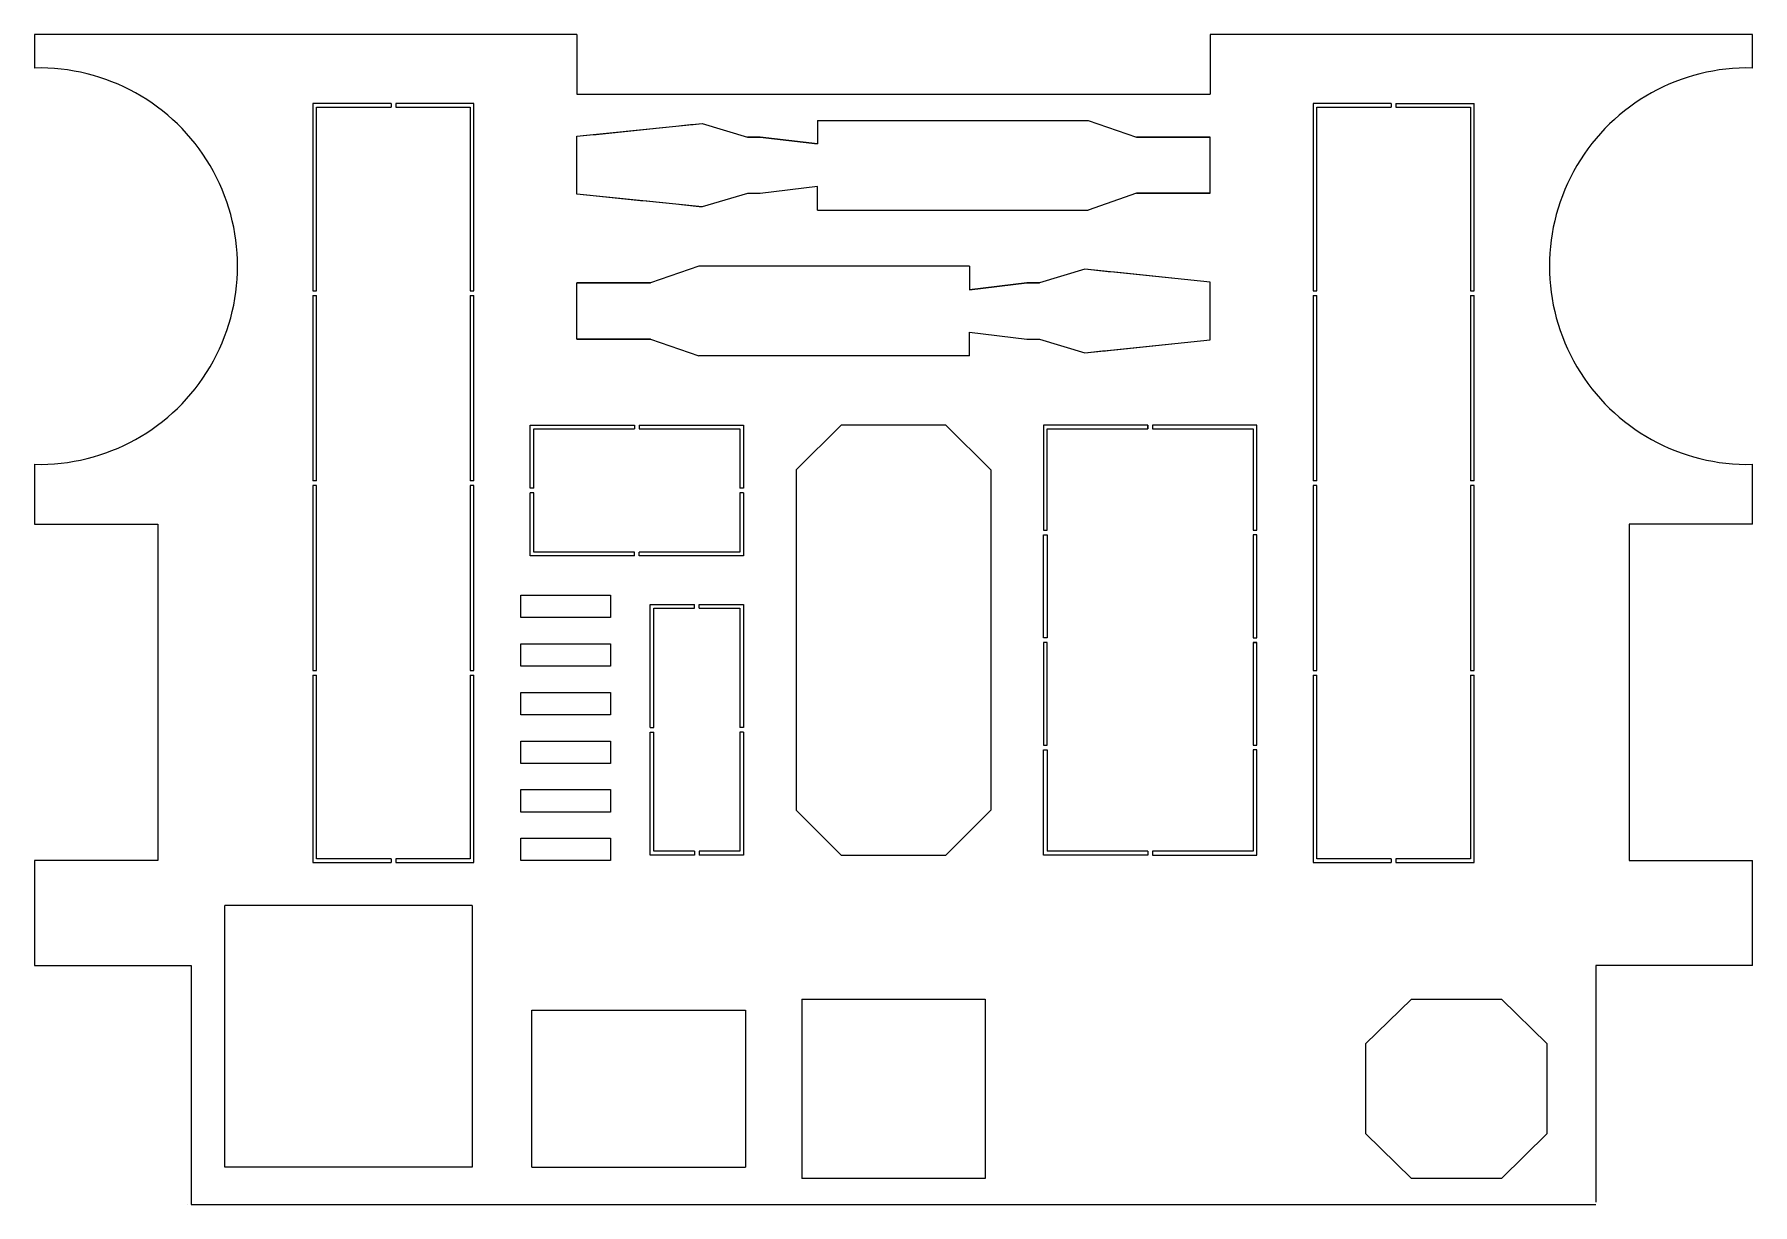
# Model space of a CAD drawing. Header units: millimetres. Extents: x 84 to 813, y 66 to 563.
import ezdxf

# ---------------------------------------------------------------- set-up
doc = ezdxf.new("R2010")
doc.units = ezdxf.units.MM
doc.header["$MEASUREMENT"] = 0

msp = doc.modelspace()

# ---------------------------------------------------------------- linework, layer by layer
at = {"color": 7}
for p, q in [((314.22, 563.05), (83.91, 563.05)), ((83.91, 563.05), (83.91, 548.77)), ((83.91, 563.05), (83.91, 548.77)), ((314.22, 563.05), (83.91, 563.05)), ((813.26, 563.05), (582.95, 563.05)), ((813.26, 563.05), (582.95, 563.05)), ((813.26, 548.77), (813.26, 563.05)), ((813.26, 548.77), (813.26, 563.05)), ((386.6, 519.45), (392.01, 519.45)), ((386.6, 519.45), (392.01, 519.45)), ((392.01, 519.45), (416.29, 516.51)), ((392.01, 519.45), (416.29, 516.51)), ((551.77, 519.4), (582.95, 519.4)), ((551.77, 519.4), (582.95, 519.4)), ((416.29, 498.48), (392.01, 495.54)), ((416.29, 498.48), (392.01, 495.54)), ((392.01, 495.54), (386.6, 495.54)), ((392.01, 495.54), (386.6, 495.54)), ((582.95, 495.59), (551.77, 495.59)), ((582.95, 495.59), (551.77, 495.59)), ((345.4, 457.49), (314.22, 457.49)), ((345.4, 457.49), (314.22, 457.49)), ((505.16, 457.53), (480.88, 454.59)), ((505.16, 457.53), (480.88, 454.59)), ((510.57, 457.53), (505.16, 457.53)), ((510.57, 457.53), (505.16, 457.53)), ((314.22, 433.67), (345.4, 433.67)), ((314.22, 433.67), (345.4, 433.67)), ((480.88, 436.57), (505.16, 433.63)), ((480.88, 436.57), (505.16, 433.63)), ((505.16, 433.63), (510.57, 433.63)), ((505.16, 433.63), (510.57, 433.63)), ((83.91, 380.5), (83.91, 355.09)), ((83.91, 380.5), (83.91, 355.09)), ((813.26, 355.09), (813.26, 380.5)), ((813.26, 355.09), (813.26, 380.5)), ((83.91, 212.22), (83.91, 167.77)), ((83.91, 212.22), (83.91, 167.77)), ((813.26, 167.77), (813.26, 212.22)), ((813.26, 167.77), (813.26, 212.22)), ((150.44, 66.17), (746.74, 66.17))]:
    msp.add_line(p, q, dxfattribs=at)
at = {"color": 7, "linetype": 'ByBlock'}
for p, q in [((314.22, 563.05), (314.22, 537.65)), ((582.95, 563.05), (582.95, 537.65)), ((235.3, 533.69), (202.12, 533.69)), ((202.12, 533.69), (202.12, 454.12)), ((235.3, 533.69), (235.3, 532.09)), ((237.3, 533.69), (237.3, 532.09)), ((270.49, 533.69), (237.3, 533.69)), ((270.49, 454.12), (270.49, 533.69)), ((314.22, 537.65), (582.95, 537.65)), ((659.87, 533.69), (626.68, 533.69)), ((626.68, 533.69), (626.68, 454.12)), ((659.87, 533.69), (659.87, 532.09)), ((661.87, 533.69), (661.87, 532.09)), ((661.87, 533.69), (695.06, 533.69)), ((695.06, 454.12), (695.06, 533.69)), ((203.72, 454.12), (203.72, 532.09)), ((203.72, 532.09), (235.3, 532.09)), ((237.3, 532.09), (268.89, 532.09)), ((268.89, 532.09), (268.89, 454.12)), ((314.22, 519.77), (367.31, 525.22)), ((367.31, 525.22), (386.6, 519.45)), ((416.29, 526.54), (416.29, 516.51)), ((416.29, 526.54), (531.26, 526.54)), ((531.26, 526.54), (551.77, 519.4)), ((628.28, 454.12), (628.28, 532.09)), ((628.28, 532.09), (659.87, 532.09)), ((661.87, 532.09), (693.46, 532.09)), ((693.46, 532.09), (693.46, 454.12)), ((314.22, 495.21), (314.22, 519.77)), ((392.01, 519.45), (386.6, 519.45)), ((416.29, 516.51), (392.01, 519.45)), ((582.95, 519.4), (551.77, 519.4)), ((582.95, 495.59), (582.95, 519.4)), ((416.29, 498.48), (392.01, 495.54)), ((416.29, 488.44), (416.29, 498.48)), ((367.31, 489.77), (314.22, 495.21)), ((386.6, 495.54), (367.31, 489.77)), ((392.01, 495.54), (386.6, 495.54)), ((551.77, 495.59), (531.26, 488.44)), ((551.77, 495.59), (582.95, 495.59)), ((416.29, 488.44), (531.26, 488.44)), ((365.91, 464.63), (345.4, 457.49)), ((480.88, 464.63), (365.91, 464.63)), ((480.88, 464.63), (480.88, 454.59)), ((529.87, 463.31), (510.57, 457.53)), ((582.95, 457.86), (529.87, 463.31)), ((202.12, 454.12), (203.72, 454.12)), ((268.89, 454.12), (270.49, 454.12)), ((314.22, 433.67), (314.22, 457.49)), ((314.22, 457.49), (345.4, 457.49)), ((480.88, 454.59), (505.16, 457.53)), ((505.16, 457.53), (510.57, 457.53)), ((582.95, 433.3), (582.95, 457.86)), ((626.68, 454.12), (628.28, 454.12)), ((693.46, 454.12), (695.06, 454.12)), ((202.12, 452.12), (202.12, 373.55)), ((202.12, 452.12), (203.72, 452.12)), ((203.72, 373.55), (203.72, 452.12)), ((268.89, 452.12), (268.89, 373.55)), ((268.89, 452.12), (270.49, 452.12)), ((270.49, 373.55), (270.49, 452.12)), ((626.68, 452.12), (626.68, 373.55)), ((626.68, 452.12), (628.28, 452.12)), ((628.28, 373.55), (628.28, 452.12)), ((693.46, 452.12), (693.46, 373.55)), ((693.46, 452.12), (695.06, 452.12)), ((695.06, 373.55), (695.06, 452.12)), ((345.4, 433.67), (314.22, 433.67)), ((345.4, 433.67), (365.91, 426.53)), ((480.88, 426.53), (480.88, 436.57)), ((480.88, 436.57), (505.16, 433.63)), ((505.16, 433.63), (510.57, 433.63)), ((510.57, 433.63), (529.87, 427.85)), ((529.87, 427.85), (582.95, 433.3)), ((480.88, 426.53), (365.91, 426.53)), ((294.34, 397.16), (316, 397.16)), ((294.34, 384.27), (294.34, 397.16)), ((294.34, 370.38), (294.34, 397.16)), ((294.34, 397.16), (338.66, 397.16)), ((295.94, 370.38), (295.94, 395.56)), ((295.94, 395.56), (338.66, 395.56)), ((338.66, 397.16), (338.66, 395.56)), ((340.66, 397.16), (340.66, 395.56)), ((340.66, 397.16), (384.98, 397.16)), ((340.66, 395.56), (383.38, 395.56)), ((363.32, 397.16), (384.98, 397.16)), ((383.38, 395.56), (383.38, 370.38)), ((384.98, 397.16), (384.98, 384.27)), ((384.98, 397.16), (384.98, 370.38)), ((426.32, 397.16), (407.24, 378.11)), ((470.85, 397.16), (426.32, 397.16)), ((470.85, 397.16), (489.93, 378.11)), ((556.51, 397.16), (512.19, 397.16)), ((512.19, 397.16), (512.19, 352.52)), ((513.79, 352.52), (513.79, 395.56)), ((513.79, 395.56), (556.51, 395.56)), ((556.51, 397.16), (556.51, 395.56)), ((556.51, 395.56), (556.51, 397.16)), ((558.51, 397.16), (558.51, 395.56)), ((602.83, 397.16), (558.51, 397.16)), ((558.51, 397.16), (558.51, 395.56)), ((558.51, 395.56), (601.23, 395.56)), ((601.23, 395.56), (601.23, 352.52)), ((602.83, 352.52), (602.83, 397.16)), ((203.72, 373.55), (202.12, 373.55)), ((270.49, 373.55), (268.89, 373.55)), ((407.24, 378.11), (407.24, 233.65)), ((489.93, 378.11), (489.93, 233.65)), ((628.28, 373.55), (626.68, 373.55)), ((695.06, 373.55), (693.46, 373.55)), ((203.72, 371.55), (202.12, 371.55)), ((202.12, 371.55), (202.12, 292.99)), ((203.72, 292.99), (203.72, 371.55)), ((270.49, 371.55), (268.89, 371.55)), ((268.89, 371.55), (268.89, 292.99)), ((270.49, 292.99), (270.49, 371.55)), ((295.94, 370.38), (294.34, 370.38)), ((295.94, 368.38), (294.34, 368.38)), ((294.34, 341.6), (294.34, 368.38)), ((295.94, 343.2), (295.94, 368.38)), ((384.98, 370.38), (383.38, 370.38)), ((384.98, 368.38), (383.38, 368.38)), ((383.38, 368.38), (383.38, 343.2)), ((384.98, 368.38), (384.98, 341.6)), ((628.28, 371.55), (626.68, 371.55)), ((626.68, 371.55), (626.68, 292.99)), ((628.28, 292.99), (628.28, 371.55)), ((695.06, 371.55), (693.46, 371.55)), ((693.46, 371.55), (693.46, 292.99)), ((695.06, 292.99), (695.06, 371.55)), ((83.91, 355.09), (136.39, 355.09)), ((136.39, 355.09), (136.39, 212.22)), ((294.34, 341.6), (294.34, 355.49)), ((294.34, 341.6), (294.34, 354.49)), ((384.98, 354.49), (384.98, 341.6)), ((512.19, 352.52), (513.79, 352.52)), ((512.19, 350.52), (513.79, 350.52)), ((512.19, 306.88), (512.19, 350.52)), ((513.79, 350.52), (513.79, 306.88)), ((601.23, 352.52), (602.83, 352.52)), ((602.83, 350.52), (601.23, 350.52)), ((601.23, 350.52), (601.23, 306.88)), ((602.83, 306.88), (602.83, 350.52)), ((813.26, 355.09), (760.79, 355.09)), ((760.79, 355.09), (760.79, 212.22)), ((338.66, 343.2), (295.94, 343.2)), ((338.66, 341.6), (338.66, 343.2)), ((340.66, 341.6), (340.66, 343.2)), ((383.38, 343.2), (340.66, 343.2)), ((316, 341.6), (294.34, 341.6)), ((338.66, 341.6), (294.34, 341.6)), ((384.98, 341.6), (340.66, 341.6)), ((384.98, 341.6), (363.32, 341.6)), ((290.37, 324.93), (328.53, 324.93)), ((290.37, 315.4), (290.37, 324.93)), ((328.53, 324.93), (328.53, 315.4)), ((345.23, 268.78), (345.23, 320.96)), ((345.23, 320.96), (364.11, 320.96)), ((364.11, 319.36), (364.11, 320.96)), ((366.11, 319.36), (366.11, 320.96)), ((366.11, 320.96), (384.98, 320.96)), ((384.98, 320.96), (384.98, 268.78)), ((328.53, 315.4), (290.37, 315.4)), ((346.83, 268.78), (346.83, 319.36)), ((346.83, 319.36), (364.11, 319.36)), ((366.11, 319.36), (383.38, 319.36)), ((383.38, 319.36), (383.38, 268.78)), ((513.79, 306.88), (512.19, 306.88)), ((513.79, 306.88), (512.19, 306.88)), ((601.23, 306.88), (602.83, 306.88)), ((601.23, 306.88), (602.83, 306.88)), ((290.37, 304.29), (328.53, 304.29)), ((290.37, 294.77), (290.37, 304.29)), ((328.53, 304.29), (328.53, 294.77)), ((513.79, 304.88), (512.19, 304.88)), ((513.79, 304.88), (512.19, 304.88)), ((512.19, 304.88), (512.19, 261.24)), ((513.79, 261.24), (513.79, 304.88)), ((601.23, 304.88), (602.83, 304.88)), ((602.83, 304.88), (601.23, 304.88)), ((601.23, 304.88), (601.23, 261.24)), ((602.83, 261.24), (602.83, 304.88)), ((202.12, 292.99), (203.72, 292.99)), ((268.89, 292.99), (270.49, 292.99)), ((328.53, 294.77), (290.37, 294.77)), ((626.68, 292.99), (628.28, 292.99)), ((693.46, 292.99), (695.06, 292.99)), ((202.12, 290.99), (202.12, 211.42)), ((202.12, 290.99), (203.72, 290.99)), ((203.72, 213.02), (203.72, 290.99)), ((268.89, 290.99), (268.89, 213.02)), ((268.89, 290.99), (270.49, 290.99)), ((270.49, 211.42), (270.49, 290.99)), ((626.68, 290.99), (626.68, 211.42)), ((626.68, 290.99), (628.28, 290.99)), ((628.28, 213.02), (628.28, 290.99)), ((693.46, 290.99), (693.46, 213.02)), ((693.46, 290.99), (695.06, 290.99)), ((695.06, 211.42), (695.06, 290.99)), ((290.37, 283.65), (328.53, 283.65)), ((290.37, 274.13), (290.37, 283.65)), ((328.53, 283.65), (328.53, 274.13)), ((328.53, 274.13), (290.37, 274.13)), ((290.37, 263.02), (328.53, 263.02)), ((290.37, 253.49), (290.37, 263.02)), ((328.53, 263.02), (328.53, 253.49)), ((345.23, 268.78), (346.83, 268.78)), ((345.23, 266.78), (346.83, 266.78)), ((345.23, 214.6), (345.23, 266.78)), ((346.83, 216.2), (346.83, 266.78)), ((384.98, 268.78), (383.38, 268.78)), ((384.98, 266.78), (383.38, 266.78)), ((383.38, 266.78), (383.38, 216.2)), ((384.98, 266.78), (384.98, 214.6)), ((512.19, 261.24), (513.79, 261.24)), ((512.19, 259.24), (513.79, 259.24)), ((512.19, 214.6), (512.19, 259.24)), ((513.79, 259.24), (513.79, 216.2)), ((601.23, 261.24), (602.83, 261.24)), ((602.83, 259.24), (601.23, 259.24)), ((601.23, 259.24), (601.23, 216.2)), ((602.83, 214.6), (602.83, 259.24)), ((328.53, 253.49), (290.37, 253.49)), ((290.37, 242.38), (328.53, 242.38)), ((290.37, 232.85), (290.37, 242.38)), ((328.53, 242.38), (328.53, 232.85)), ((407.24, 233.65), (426.32, 214.6)), ((489.93, 233.65), (470.85, 214.6)), ((328.53, 232.85), (290.37, 232.85)), ((290.37, 221.74), (328.53, 221.74)), ((290.37, 212.22), (290.37, 221.74)), ((328.53, 221.74), (328.53, 212.22)), ((136.39, 212.22), (83.91, 212.22)), ((235.3, 213.02), (203.72, 213.02)), ((235.3, 213.02), (235.3, 211.42)), ((237.3, 213.02), (237.3, 211.42)), ((268.89, 213.02), (237.3, 213.02)), ((328.53, 212.22), (290.37, 212.22)), ((364.11, 214.6), (345.23, 214.6)), ((364.11, 216.2), (346.83, 216.2)), ((364.11, 216.2), (364.11, 214.6)), ((366.11, 216.2), (366.11, 214.6)), ((383.38, 216.2), (366.11, 216.2)), ((384.98, 214.6), (366.11, 214.6)), ((426.32, 214.6), (470.85, 214.6)), ((556.51, 214.6), (512.19, 214.6)), ((556.51, 216.2), (513.79, 216.2)), ((556.51, 216.2), (556.51, 214.6)), ((556.51, 216.2), (556.51, 214.6)), ((558.51, 216.2), (558.51, 214.6)), ((558.51, 216.2), (558.51, 214.6)), ((601.23, 216.2), (558.51, 216.2)), ((558.51, 214.6), (602.83, 214.6)), ((659.87, 213.02), (628.28, 213.02)), ((659.87, 213.02), (659.87, 211.42)), ((661.87, 213.02), (661.87, 211.42)), ((693.46, 213.02), (661.87, 213.02)), ((760.79, 212.22), (813.26, 212.22)), ((202.12, 211.42), (235.3, 211.42)), ((237.3, 211.42), (270.49, 211.42)), ((626.68, 211.42), (659.87, 211.42)), ((661.87, 211.42), (695.06, 211.42)), ((269.7, 193.17), (164.75, 193.17)), ((164.75, 82.04), (164.75, 193.17)), ((269.7, 193.17), (269.7, 82.04)), ((83.91, 167.77), (150.44, 167.77)), ((150.44, 167.77), (150.44, 66.17)), ((813.26, 167.77), (746.74, 167.77)), ((746.74, 167.77), (746.74, 67.17)), ((409.63, 153.48), (487.54, 153.48)), ((409.63, 153.48), (409.63, 77.28)), ((487.54, 153.48), (487.54, 77.28)), ((648.94, 134.43), (668.4, 153.48)), ((668.4, 153.48), (706.61, 153.48)), ((726.07, 134.43), (706.61, 153.48)), ((295.14, 82.04), (295.14, 148.72)), ((295.14, 148.72), (385.78, 148.72)), ((385.78, 148.72), (385.78, 82.04)), ((648.94, 134.43), (648.94, 96.33)), ((726.07, 96.33), (726.07, 134.43)), ((668.4, 77.28), (648.94, 96.33)), ((706.61, 77.28), (726.07, 96.33)), ((269.7, 82.04), (164.75, 82.04)), ((295.14, 82.04), (385.78, 82.04)), ((487.54, 77.28), (409.63, 77.28)), ((706.61, 77.28), (668.4, 77.28)), ((148.84, 66.17), (148.84, 66.17))]:
    msp.add_line(p, q, dxfattribs=at)
for centre, start, end in [((86, 464.63), 268.57628, 91.42372), ((811.17, 464.63), 88.57628, 271.42372)]:
    msp.add_arc(centre, 84.16, start, end, dxfattribs=at)
at = {"color": 7}
for points, knots in [([(314.22, 519.77), (328.62, 521.25), (346.32, 523.07), (364.01, 524.88), (367.31, 525.22)], [0, 0, 0, 0, 43.422717, 53.361764, 53.361764, 53.361764, 53.361764]), ([(314.22, 519.77), (328.62, 521.25), (346.32, 523.07), (364.01, 524.88), (367.31, 525.22)], [0, 0, 0, 0, 43.422717, 53.361764, 53.361764, 53.361764, 53.361764]), ([(367.31, 489.77), (364.01, 490.1), (346.32, 491.92), (328.62, 493.73), (314.22, 495.21)], [0, 0, 0, 0, 9.939048, 53.361764, 53.361764, 53.361764, 53.361764]), ([(367.31, 489.77), (364.01, 490.1), (346.32, 491.92), (328.62, 493.73), (314.22, 495.21)], [0, 0, 0, 0, 9.939048, 53.361764, 53.361764, 53.361764, 53.361764]), ([(582.95, 457.86), (568.55, 459.34), (550.86, 461.15), (533.16, 462.97), (529.87, 463.31)], [0, 0, 0, 0, 43.422717, 53.361764, 53.361764, 53.361764, 53.361764]), ([(582.95, 457.86), (568.55, 459.34), (550.86, 461.15), (533.16, 462.97), (529.87, 463.31)], [0, 0, 0, 0, 43.422717, 53.361764, 53.361764, 53.361764, 53.361764]), ([(529.87, 427.85), (533.16, 428.19), (550.86, 430.01), (568.55, 431.82), (582.95, 433.3)], [0, 0, 0, 0, 9.939048, 53.361764, 53.361764, 53.361764, 53.361764]), ([(529.87, 427.85), (533.16, 428.19), (550.86, 430.01), (568.55, 431.82), (582.95, 433.3)], [0, 0, 0, 0, 9.939048, 53.361764, 53.361764, 53.361764, 53.361764])]:
    msp.add_open_spline(points, degree=3, knots=knots, dxfattribs=at)

doc.saveas('drawing.dxf')
